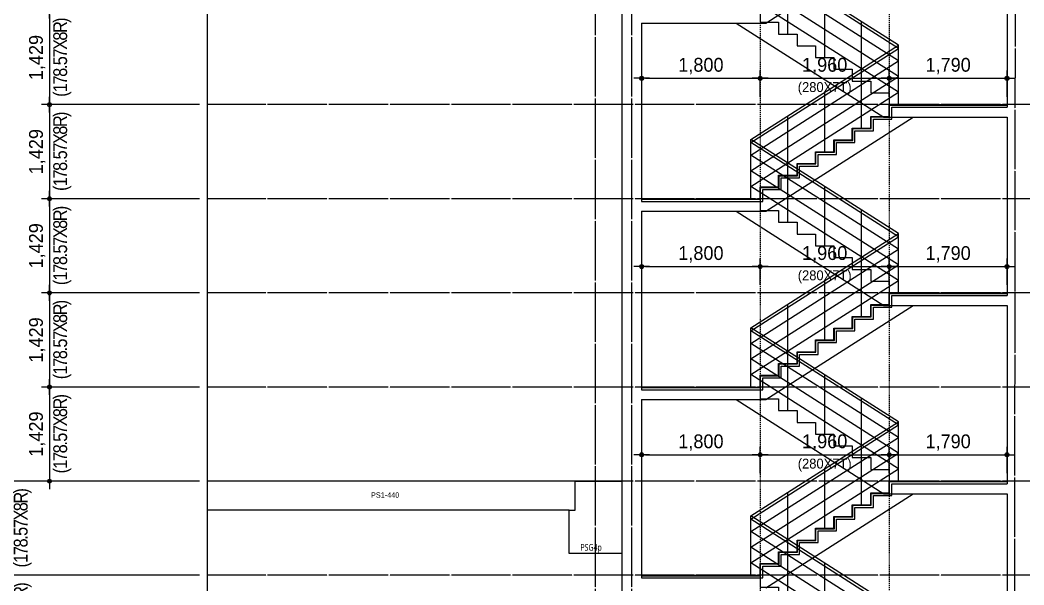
# Model space of a CAD drawing. Header units: millimetres. Extents: x 11948722 to 13111668, y -10771712 to -10232988.
# Drawn here: x 12503274 to 12518522, y -10567522 to -10558951 of the extents above; entities that cross this region are included whole.
import ezdxf
from ezdxf.enums import TextEntityAlignment as Align

# ---------------------------------------------------------------- set-up
doc = ezdxf.new("R2010")
doc.units = ezdxf.units.MM
doc.header["$LTSCALE"] = 150
doc.header["$MEASUREMENT"] = 0
doc.linetypes.add('CEN', pattern=[6.2, 6, -0.1, 0, -0.1])
doc.linetypes.add('Xref-계단단면도$0$H', pattern=[1, 0.6, -0.4])
doc.layers.get('0').update_dxf_attribs({"linetype": 'CONTINUOUS'})
doc.layers.get('Defpoints').update_dxf_attribs({"color": 117, "linetype": 'CONTINUOUS'})
for name, color, linetype in [('A-중심선', 10, 'CEN'), ('CON-C', 2, 'CONTINUOUS'), ('ELE-8', 8, 'CONTINUOUS'), ('Xref-계단단면도$0$3 dim0', 7, 'CONTINUOUS'), ('Xref-계단단면도$0$A-CEIL', 6, 'CONTINUOUS'), ('Xref-계단단면도$0$A-DIM', 7, 'CONTINUOUS')]:
    doc.layers.add(name, color=color, linetype=linetype)
doc.styles.get("Standard").update_dxf_attribs({"font": 'NanumGothic.ttf'})
doc.styles.add('Xref-계단단면도$0$나눔고딕 Se', font='')
doc.styles.add('Xref-계단단면도$0$돋움', font='')
doc.styles.get('Xref-계단단면도$0$나눔고딕 Se').set_extended_font_data('Dotum')
doc.styles.get('Xref-계단단면도$0$돋움').set_extended_font_data('Dotum')
doc.dimstyles.new('Xref-계단단면도$0$A1-100', dxfattribs={"dimtxt": 3, "dimasz": 1, "dimexe": 2, "dimexo": 2, "dimgap": 1, "dimtad": 1, "dimdec": 0, "dimzin": 12, "dimdsep": 46, "dimlunit": 6, "dimtxsty": 'Xref-계단단면도$0$나눔고딕 Se', "dimblk1": 'Xref-계단단면도$0$DIMDOT', "dimblk2": 'Xref-계단단면도$0$DIMDOT', "dimsah": 1, "dimcen": -1, "dimdle": 2, "dimclrd": 256, "dimclre": 256, "dimclrt": 3, "dimadec": 0, "dimazin": 0, "dimtfac": 1, "dimtdec": 0, "dimtix": 1, "dimtmove": 2, "dimatfit": 3, "dimldrblk": 'Xref-계단단면도$0$DIMDOT', "dimfxl": 1, "dimtvp": 1, "dimtolj": 1, "dimtzin": 12, "dimlwd": -1, "dimlwe": -1, "dimarcsym": 0})

# ---------------------------------------------------------------- blocks, each defined once
blk = doc.blocks.new('Xref-계단단면도$0$DIMDOT')
at = {"color": 0}
blk.add_line((-2, 0), (2, 0), dxfattribs=at)
for radius in [0.5, 0.25]:
    blk.add_circle((0, 0), radius, dxfattribs=at)
blk = doc.blocks.new('*D953')
at = {"layer": 'Defpoints', "color": 0, "ltscale": 1200}
for p in [(12502521, -10531448), (12506121, -10531448), (12506121, -10565948)]:
    blk.add_point(p, dxfattribs=at)
at = {"layer": 'Xref-계단단면도$0$3 dim0'}
for p, q in [((12506001, -10531448), (12502401, -10531448)), ((12502521, -10565888), (12502521, -10531508)), ((12506001, -10565948), (12502401, -10565948))]:
    blk.add_line(p, q, dxfattribs=at)
at = {"layer": 'Xref-계단단면도$0$3 dim0', "ltscale": 1200, "xscale": 60, "yscale": 60, "zscale": 60}
for p, rotation in [((12502521, -10531448), 90), ((12502521, -10565948), 270)]:
    blk.add_blockref('Xref-계단단면도$0$DIMDOT', p, dxfattribs=dict(at, rotation=rotation))
at = {"layer": 'Xref-계단단면도$0$3 dim0', "color": 3, "ltscale": 1200, "insert": (12502335, -10548698), "char_height": 210, "attachment_point": 5, "rotation": 90, "style": 'Xref-계단단면도$0$나눔고딕 Se'}
blk.add_mtext('\\A1;34,500', dxfattribs=at)
blk = doc.blocks.new('*D954')
at = {"layer": 'Defpoints', "color": 0, "ltscale": 1200}
for p in [(12506121, -10565948), (12502521, -10575948), (12506121, -10575948)]:
    blk.add_point(p, dxfattribs=at)
at = {"layer": 'Xref-계단단면도$0$3 dim0'}
for p, q in [((12506001, -10565948), (12502401, -10565948)), ((12502521, -10566008), (12502521, -10575888)), ((12506001, -10575948), (12502401, -10575948))]:
    blk.add_line(p, q, dxfattribs=at)
at = {"layer": 'Xref-계단단면도$0$3 dim0', "ltscale": 1200, "xscale": 60, "yscale": 60, "zscale": 60}
for p, rotation in [((12502521, -10565948), 90), ((12502521, -10575948), 270)]:
    blk.add_blockref('Xref-계단단면도$0$DIMDOT', p, dxfattribs=dict(at, rotation=rotation))
at = {"layer": 'Xref-계단단면도$0$3 dim0', "color": 3, "ltscale": 1200, "insert": (12502335, -10570948), "char_height": 210, "attachment_point": 5, "rotation": 90, "style": 'Xref-계단단면도$0$나눔고딕 Se'}
blk.add_mtext('\\A1;10,000', dxfattribs=at)
blk = doc.blocks.new('*D964')
at = {"layer": 'Defpoints', "color": 0, "ltscale": 1200}
for p in [(12503121, -10555948), (12506121, -10555948), (12506121, -10565948)]:
    blk.add_point(p, dxfattribs=at)
at = {"layer": 'Xref-계단단면도$0$3 dim0'}
for p, q in [((12506001, -10555948), (12503001, -10555948)), ((12503121, -10565888), (12503121, -10556008)), ((12506001, -10565948), (12503001, -10565948))]:
    blk.add_line(p, q, dxfattribs=at)
at = {"layer": 'Xref-계단단면도$0$3 dim0', "ltscale": 1200, "xscale": 60, "yscale": 60, "zscale": 60}
for p, rotation in [((12503121, -10555948), 90), ((12503121, -10565948), 270)]:
    blk.add_blockref('Xref-계단단면도$0$DIMDOT', p, dxfattribs=dict(at, rotation=rotation))
at = {"layer": 'Xref-계단단면도$0$3 dim0', "color": 3, "ltscale": 1200, "insert": (12502935, -10560948), "char_height": 210, "attachment_point": 5, "rotation": 90, "style": 'Xref-계단단면도$0$나눔고딕 Se'}
blk.add_mtext('\\A1;10,000', dxfattribs=at)
blk = doc.blocks.new('*D986')
at = {"layer": 'Defpoints', "color": 0, "lineweight": -3, "ltscale": 1200}
for p in [(12514516, -10559834), (12512716, -10560234), (12514516, -10560234)]:
    blk.add_point(p, dxfattribs=at)
at = {"layer": 'Xref-계단단면도$0$3 dim0'}
for p, q in [((12512716, -10560114), (12512716, -10559714)), ((12512776, -10559834), (12514456, -10559834)), ((12514516, -10560114), (12514516, -10559714))]:
    blk.add_line(p, q, dxfattribs=at)
at = {"layer": 'Xref-계단단면도$0$3 dim0', "ltscale": 1200, "xscale": 60, "yscale": 60, "zscale": 60, "rotation": 180}
blk.add_blockref('Xref-계단단면도$0$DIMDOT', (12512716, -10559834), dxfattribs=at)
at = {"layer": 'Xref-계단단면도$0$3 dim0', "ltscale": 1200, "xscale": 60, "yscale": 60, "zscale": 60}
blk.add_blockref('Xref-계단단면도$0$DIMDOT', (12514516, -10559834), dxfattribs=at)
at = {"layer": 'Xref-계단단면도$0$3 dim0', "color": 3, "ltscale": 1200, "insert": (12513616, -10559649), "char_height": 210, "attachment_point": 5, "style": 'Xref-계단단면도$0$나눔고딕 Se'}
blk.add_mtext('\\A1;1,800', dxfattribs=at)
blk = doc.blocks.new('*D987')
at = {"layer": 'Defpoints', "color": 0, "lineweight": -3, "ltscale": 1200}
for p in [(12516476, -10559834), (12514516, -10560234), (12516476, -10560234)]:
    blk.add_point(p, dxfattribs=at)
at = {"layer": 'Xref-계단단면도$0$3 dim0'}
for p, q in [((12514516, -10560114), (12514516, -10559714)), ((12514576, -10559834), (12516416, -10559834)), ((12516476, -10560114), (12516476, -10559714))]:
    blk.add_line(p, q, dxfattribs=at)
at = {"layer": 'Xref-계단단면도$0$3 dim0', "ltscale": 1200, "xscale": 60, "yscale": 60, "zscale": 60, "rotation": 180}
blk.add_blockref('Xref-계단단면도$0$DIMDOT', (12514516, -10559834), dxfattribs=at)
at = {"layer": 'Xref-계단단면도$0$3 dim0', "ltscale": 1200, "xscale": 60, "yscale": 60, "zscale": 60}
blk.add_blockref('Xref-계단단면도$0$DIMDOT', (12516476, -10559834), dxfattribs=at)
at = {"layer": 'Xref-계단단면도$0$3 dim0', "color": 3, "ltscale": 1200, "char_height": 210, "attachment_point": 5, "style": 'Xref-계단단면도$0$나눔고딕 Se'}
for s, insert in [('\\A1;1,960', (12515496, -10559649)), ('\\H0.714286x;(280X7T)', (12515496, -10559990))]:
    blk.add_mtext(s, dxfattribs=dict(at, insert=insert))
blk = doc.blocks.new('*D988')
at = {"layer": 'Defpoints', "color": 0, "lineweight": -3, "ltscale": 1200}
for p in [(12518266, -10559834), (12516476, -10560234), (12518266, -10560234)]:
    blk.add_point(p, dxfattribs=at)
at = {"layer": 'Xref-계단단면도$0$3 dim0'}
for p, q in [((12516476, -10560114), (12516476, -10559714)), ((12516536, -10559834), (12518206, -10559834)), ((12518266, -10560114), (12518266, -10559714))]:
    blk.add_line(p, q, dxfattribs=at)
at = {"layer": 'Xref-계단단면도$0$3 dim0', "ltscale": 1200, "xscale": 60, "yscale": 60, "zscale": 60, "rotation": 180}
blk.add_blockref('Xref-계단단면도$0$DIMDOT', (12516476, -10559834), dxfattribs=at)
at = {"layer": 'Xref-계단단면도$0$3 dim0', "ltscale": 1200, "xscale": 60, "yscale": 60, "zscale": 60}
blk.add_blockref('Xref-계단단면도$0$DIMDOT', (12518266, -10559834), dxfattribs=at)
at = {"layer": 'Xref-계단단면도$0$3 dim0', "color": 3, "ltscale": 1200, "insert": (12517371, -10559649), "char_height": 210, "attachment_point": 5, "style": 'Xref-계단단면도$0$나눔고딕 Se'}
blk.add_mtext('\\A1;1,790', dxfattribs=at)
blk = doc.blocks.new('*D989')
at = {"layer": 'Defpoints', "color": 0, "lineweight": -3, "ltscale": 1200}
for p in [(12514516, -10562691), (12512716, -10563091), (12514516, -10563091)]:
    blk.add_point(p, dxfattribs=at)
at = {"layer": 'Xref-계단단면도$0$3 dim0'}
for p, q in [((12512716, -10562971), (12512716, -10562571)), ((12514516, -10562971), (12514516, -10562571)), ((12512776, -10562691), (12514456, -10562691))]:
    blk.add_line(p, q, dxfattribs=at)
at = {"layer": 'Xref-계단단면도$0$3 dim0', "ltscale": 1200, "xscale": 60, "yscale": 60, "zscale": 60, "rotation": 180}
blk.add_blockref('Xref-계단단면도$0$DIMDOT', (12512716, -10562691), dxfattribs=at)
at = {"layer": 'Xref-계단단면도$0$3 dim0', "ltscale": 1200, "xscale": 60, "yscale": 60, "zscale": 60}
blk.add_blockref('Xref-계단단면도$0$DIMDOT', (12514516, -10562691), dxfattribs=at)
at = {"layer": 'Xref-계단단면도$0$3 dim0', "color": 3, "ltscale": 1200, "insert": (12513616, -10562506), "char_height": 210, "attachment_point": 5, "style": 'Xref-계단단면도$0$나눔고딕 Se'}
blk.add_mtext('\\A1;1,800', dxfattribs=at)
blk = doc.blocks.new('*D990')
at = {"layer": 'Defpoints', "color": 0, "lineweight": -3, "ltscale": 1200}
for p in [(12516476, -10562691), (12514516, -10563091), (12516476, -10563091)]:
    blk.add_point(p, dxfattribs=at)
at = {"layer": 'Xref-계단단면도$0$3 dim0'}
for p, q in [((12514516, -10562971), (12514516, -10562571)), ((12516476, -10562971), (12516476, -10562571)), ((12514576, -10562691), (12516416, -10562691))]:
    blk.add_line(p, q, dxfattribs=at)
at = {"layer": 'Xref-계단단면도$0$3 dim0', "ltscale": 1200, "xscale": 60, "yscale": 60, "zscale": 60, "rotation": 180}
blk.add_blockref('Xref-계단단면도$0$DIMDOT', (12514516, -10562691), dxfattribs=at)
at = {"layer": 'Xref-계단단면도$0$3 dim0', "ltscale": 1200, "xscale": 60, "yscale": 60, "zscale": 60}
blk.add_blockref('Xref-계단단면도$0$DIMDOT', (12516476, -10562691), dxfattribs=at)
at = {"layer": 'Xref-계단단면도$0$3 dim0', "color": 3, "ltscale": 1200, "char_height": 210, "attachment_point": 5, "style": 'Xref-계단단면도$0$나눔고딕 Se'}
for s, insert in [('\\A1;1,960', (12515496, -10562506)), ('\\H0.714286x;(280X7T)', (12515496, -10562847))]:
    blk.add_mtext(s, dxfattribs=dict(at, insert=insert))
blk = doc.blocks.new('*D991')
at = {"layer": 'Defpoints', "color": 0, "lineweight": -3, "ltscale": 1200}
for p in [(12518266, -10562691), (12516476, -10563091), (12518266, -10563091)]:
    blk.add_point(p, dxfattribs=at)
at = {"layer": 'Xref-계단단면도$0$3 dim0'}
for p, q in [((12516476, -10562971), (12516476, -10562571)), ((12518266, -10562971), (12518266, -10562571)), ((12516536, -10562691), (12518206, -10562691))]:
    blk.add_line(p, q, dxfattribs=at)
at = {"layer": 'Xref-계단단면도$0$3 dim0', "ltscale": 1200, "xscale": 60, "yscale": 60, "zscale": 60, "rotation": 180}
blk.add_blockref('Xref-계단단면도$0$DIMDOT', (12516476, -10562691), dxfattribs=at)
at = {"layer": 'Xref-계단단면도$0$3 dim0', "ltscale": 1200, "xscale": 60, "yscale": 60, "zscale": 60}
blk.add_blockref('Xref-계단단면도$0$DIMDOT', (12518266, -10562691), dxfattribs=at)
at = {"layer": 'Xref-계단단면도$0$3 dim0', "color": 3, "ltscale": 1200, "insert": (12517371, -10562506), "char_height": 210, "attachment_point": 5, "style": 'Xref-계단단면도$0$나눔고딕 Se'}
blk.add_mtext('\\A1;1,790', dxfattribs=at)
blk = doc.blocks.new('*D992')
at = {"layer": 'Defpoints', "color": 0, "lineweight": -3, "ltscale": 1200}
for p in [(12514516, -10565548), (12512716, -10565948), (12514516, -10565948)]:
    blk.add_point(p, dxfattribs=at)
at = {"layer": 'Xref-계단단면도$0$3 dim0'}
for p, q in [((12512716, -10565828), (12512716, -10565428)), ((12514516, -10565828), (12514516, -10565428)), ((12512776, -10565548), (12514456, -10565548))]:
    blk.add_line(p, q, dxfattribs=at)
at = {"layer": 'Xref-계단단면도$0$3 dim0', "ltscale": 1200, "xscale": 60, "yscale": 60, "zscale": 60, "rotation": 180}
blk.add_blockref('Xref-계단단면도$0$DIMDOT', (12512716, -10565548), dxfattribs=at)
at = {"layer": 'Xref-계단단면도$0$3 dim0', "ltscale": 1200, "xscale": 60, "yscale": 60, "zscale": 60}
blk.add_blockref('Xref-계단단면도$0$DIMDOT', (12514516, -10565548), dxfattribs=at)
at = {"layer": 'Xref-계단단면도$0$3 dim0', "color": 3, "ltscale": 1200, "insert": (12513616, -10565363), "char_height": 210, "attachment_point": 5, "style": 'Xref-계단단면도$0$나눔고딕 Se'}
blk.add_mtext('\\A1;1,800', dxfattribs=at)
blk = doc.blocks.new('*D993')
at = {"layer": 'Defpoints', "color": 0, "lineweight": -3, "ltscale": 1200}
for p in [(12516476, -10565548), (12514516, -10565948), (12516476, -10565948)]:
    blk.add_point(p, dxfattribs=at)
at = {"layer": 'Xref-계단단면도$0$3 dim0'}
for p, q in [((12514516, -10565828), (12514516, -10565428)), ((12516476, -10565828), (12516476, -10565428)), ((12514576, -10565548), (12516416, -10565548))]:
    blk.add_line(p, q, dxfattribs=at)
at = {"layer": 'Xref-계단단면도$0$3 dim0', "ltscale": 1200, "xscale": 60, "yscale": 60, "zscale": 60, "rotation": 180}
blk.add_blockref('Xref-계단단면도$0$DIMDOT', (12514516, -10565548), dxfattribs=at)
at = {"layer": 'Xref-계단단면도$0$3 dim0', "ltscale": 1200, "xscale": 60, "yscale": 60, "zscale": 60}
blk.add_blockref('Xref-계단단면도$0$DIMDOT', (12516476, -10565548), dxfattribs=at)
at = {"layer": 'Xref-계단단면도$0$3 dim0', "color": 3, "ltscale": 1200, "char_height": 210, "attachment_point": 5, "style": 'Xref-계단단면도$0$나눔고딕 Se'}
for s, insert in [('\\A1;1,960', (12515496, -10565363)), ('\\H0.714286x;(280X7T)', (12515496, -10565704))]:
    blk.add_mtext(s, dxfattribs=dict(at, insert=insert))
blk = doc.blocks.new('*D994')
at = {"layer": 'Defpoints', "color": 0, "lineweight": -3, "ltscale": 1200}
for p in [(12518266, -10565548), (12516476, -10565948), (12518266, -10565948)]:
    blk.add_point(p, dxfattribs=at)
at = {"layer": 'Xref-계단단면도$0$3 dim0'}
for p, q in [((12516476, -10565828), (12516476, -10565428)), ((12518266, -10565828), (12518266, -10565428)), ((12516536, -10565548), (12518206, -10565548))]:
    blk.add_line(p, q, dxfattribs=at)
at = {"layer": 'Xref-계단단면도$0$3 dim0', "ltscale": 1200, "xscale": 60, "yscale": 60, "zscale": 60, "rotation": 180}
blk.add_blockref('Xref-계단단면도$0$DIMDOT', (12516476, -10565548), dxfattribs=at)
at = {"layer": 'Xref-계단단면도$0$3 dim0', "ltscale": 1200, "xscale": 60, "yscale": 60, "zscale": 60}
blk.add_blockref('Xref-계단단면도$0$DIMDOT', (12518266, -10565548), dxfattribs=at)
at = {"layer": 'Xref-계단단면도$0$3 dim0', "color": 3, "ltscale": 1200, "insert": (12517371, -10565363), "char_height": 210, "attachment_point": 5, "style": 'Xref-계단단면도$0$나눔고딕 Se'}
blk.add_mtext('\\A1;1,790', dxfattribs=at)
blk = doc.blocks.new('*D1004')
at = {"layer": 'Defpoints', "color": 0, "ltscale": 1200}
for p in [(12506121, -10558805), (12503721, -10560234), (12506121, -10560234)]:
    blk.add_point(p, dxfattribs=at)
at = {"layer": 'Xref-계단단면도$0$3 dim0'}
for p, q in [((12506001, -10558805), (12503601, -10558805)), ((12503721, -10558865), (12503721, -10560174)), ((12506001, -10560234), (12503601, -10560234))]:
    blk.add_line(p, q, dxfattribs=at)
at = {"layer": 'Xref-계단단면도$0$3 dim0', "ltscale": 1200, "xscale": 60, "yscale": 60, "zscale": 60}
for p, rotation in [((12503721, -10558805), 90), ((12503721, -10560234), 270)]:
    blk.add_blockref('Xref-계단단면도$0$DIMDOT', p, dxfattribs=dict(at, rotation=rotation))
at = {"layer": 'Xref-계단단면도$0$3 dim0', "color": 3, "ltscale": 1200, "char_height": 210, "attachment_point": 5, "rotation": 90, "style": 'Xref-계단단면도$0$나눔고딕 Se'}
for s, insert in [('\\W0.9;\\T0.8;(178.57X8R)', (12503915, -10559520)), ('\\A1;1,429', (12503535, -10559520))]:
    blk.add_mtext(s, dxfattribs=dict(at, insert=insert))
blk = doc.blocks.new('*D1005')
at = {"layer": 'Defpoints', "color": 0, "ltscale": 1200}
for p in [(12506121, -10560234), (12503721, -10561662), (12506121, -10561662)]:
    blk.add_point(p, dxfattribs=at)
at = {"layer": 'Xref-계단단면도$0$3 dim0'}
for p, q in [((12506001, -10560234), (12503601, -10560234)), ((12503721, -10560294), (12503721, -10561602)), ((12506001, -10561662), (12503601, -10561662))]:
    blk.add_line(p, q, dxfattribs=at)
at = {"layer": 'Xref-계단단면도$0$3 dim0', "ltscale": 1200, "xscale": 60, "yscale": 60, "zscale": 60}
for p, rotation in [((12503721, -10560234), 90), ((12503721, -10561662), 270)]:
    blk.add_blockref('Xref-계단단면도$0$DIMDOT', p, dxfattribs=dict(at, rotation=rotation))
at = {"layer": 'Xref-계단단면도$0$3 dim0', "color": 3, "ltscale": 1200, "char_height": 210, "attachment_point": 5, "rotation": 90, "style": 'Xref-계단단면도$0$나눔고딕 Se'}
for s, insert in [('\\W0.9;\\T0.8;(178.57X8R)', (12503915, -10560948)), ('\\A1;1,429', (12503535, -10560948))]:
    blk.add_mtext(s, dxfattribs=dict(at, insert=insert))
blk = doc.blocks.new('*D1006')
at = {"layer": 'Defpoints', "color": 0, "ltscale": 1200}
for p in [(12506121, -10561662), (12503721, -10563091), (12506121, -10563091)]:
    blk.add_point(p, dxfattribs=at)
at = {"layer": 'Xref-계단단면도$0$3 dim0'}
for p, q in [((12506001, -10561662), (12503601, -10561662)), ((12503721, -10561722), (12503721, -10563031)), ((12506001, -10563091), (12503601, -10563091))]:
    blk.add_line(p, q, dxfattribs=at)
at = {"layer": 'Xref-계단단면도$0$3 dim0', "ltscale": 1200, "xscale": 60, "yscale": 60, "zscale": 60}
for p, rotation in [((12503721, -10561662), 90), ((12503721, -10563091), 270)]:
    blk.add_blockref('Xref-계단단면도$0$DIMDOT', p, dxfattribs=dict(at, rotation=rotation))
at = {"layer": 'Xref-계단단면도$0$3 dim0', "color": 3, "ltscale": 1200, "char_height": 210, "attachment_point": 5, "rotation": 90, "style": 'Xref-계단단면도$0$나눔고딕 Se'}
for s, insert in [('\\W0.9;\\T0.8;(178.57X8R)', (12503915, -10562377)), ('\\A1;1,429', (12503535, -10562377))]:
    blk.add_mtext(s, dxfattribs=dict(at, insert=insert))
blk = doc.blocks.new('*D1007')
at = {"layer": 'Defpoints', "color": 0, "ltscale": 1200}
for p in [(12506121, -10563091), (12503721, -10564520), (12506121, -10564520)]:
    blk.add_point(p, dxfattribs=at)
at = {"layer": 'Xref-계단단면도$0$3 dim0'}
for p, q in [((12506001, -10563091), (12503601, -10563091)), ((12503721, -10563151), (12503721, -10564460)), ((12506001, -10564520), (12503601, -10564520))]:
    blk.add_line(p, q, dxfattribs=at)
at = {"layer": 'Xref-계단단면도$0$3 dim0', "ltscale": 1200, "xscale": 60, "yscale": 60, "zscale": 60}
for p, rotation in [((12503721, -10563091), 90), ((12503721, -10564520), 270)]:
    blk.add_blockref('Xref-계단단면도$0$DIMDOT', p, dxfattribs=dict(at, rotation=rotation))
at = {"layer": 'Xref-계단단면도$0$3 dim0', "color": 3, "ltscale": 1200, "char_height": 210, "attachment_point": 5, "rotation": 90, "style": 'Xref-계단단면도$0$나눔고딕 Se'}
for s, insert in [('\\W0.9;\\T0.8;(178.57X8R)', (12503915, -10563805)), ('\\A1;1,429', (12503535, -10563805))]:
    blk.add_mtext(s, dxfattribs=dict(at, insert=insert))
blk = doc.blocks.new('*D1008')
at = {"layer": 'Defpoints', "color": 0, "ltscale": 1200}
for p in [(12506121, -10564520), (12503721, -10565948), (12506121, -10565948)]:
    blk.add_point(p, dxfattribs=at)
at = {"layer": 'Xref-계단단면도$0$3 dim0'}
for p, q in [((12506001, -10564520), (12503601, -10564520)), ((12503721, -10564580), (12503721, -10565888)), ((12506001, -10565948), (12503601, -10565948))]:
    blk.add_line(p, q, dxfattribs=at)
at = {"layer": 'Xref-계단단면도$0$3 dim0', "ltscale": 1200, "xscale": 60, "yscale": 60, "zscale": 60}
for p, rotation in [((12503721, -10564520), 90), ((12503721, -10565948), 270)]:
    blk.add_blockref('Xref-계단단면도$0$DIMDOT', p, dxfattribs=dict(at, rotation=rotation))
at = {"layer": 'Xref-계단단면도$0$3 dim0', "color": 3, "ltscale": 1200, "char_height": 210, "attachment_point": 5, "rotation": 90, "style": 'Xref-계단단면도$0$나눔고딕 Se'}
for s, insert in [('\\W0.9;\\T0.8;(178.57X8R)', (12503915, -10565234)), ('\\A1;1,429', (12503535, -10565234))]:
    blk.add_mtext(s, dxfattribs=dict(at, insert=insert))
blk = doc.blocks.new('*D1009')
at = {"layer": 'Defpoints', "color": 0, "ltscale": 1200}
for p in [(12506121, -10565948), (12503121, -10567377), (12506121, -10567377)]:
    blk.add_point(p, dxfattribs=at)
at = {"layer": 'Xref-계단단면도$0$3 dim0'}
for p, q in [((12506001, -10565948), (12503001, -10565948)), ((12503121, -10566008), (12503121, -10567317)), ((12506001, -10567377), (12503001, -10567377))]:
    blk.add_line(p, q, dxfattribs=at)
at = {"layer": 'Xref-계단단면도$0$3 dim0', "ltscale": 1200, "xscale": 60, "yscale": 60, "zscale": 60}
for p, rotation in [((12503121, -10565948), 90), ((12503121, -10567377), 270)]:
    blk.add_blockref('Xref-계단단면도$0$DIMDOT', p, dxfattribs=dict(at, rotation=rotation))
at = {"layer": 'Xref-계단단면도$0$3 dim0', "color": 3, "ltscale": 1200, "char_height": 210, "attachment_point": 5, "rotation": 90, "style": 'Xref-계단단면도$0$나눔고딕 Se'}
for s, insert in [('\\W0.9;\\T0.8;(178.57X8R)', (12503315, -10566662)), ('\\A1;1,429', (12502935, -10566662))]:
    blk.add_mtext(s, dxfattribs=dict(at, insert=insert))
blk = doc.blocks.new('*D1010')
at = {"layer": 'Defpoints', "color": 0, "ltscale": 1200}
for p in [(12506121, -10567377), (12503121, -10568805), (12506121, -10568805)]:
    blk.add_point(p, dxfattribs=at)
at = {"layer": 'Xref-계단단면도$0$3 dim0'}
for p, q in [((12506001, -10567377), (12503001, -10567377)), ((12503121, -10567437), (12503121, -10568745)), ((12506001, -10568805), (12503001, -10568805))]:
    blk.add_line(p, q, dxfattribs=at)
at = {"layer": 'Xref-계단단면도$0$3 dim0', "ltscale": 1200, "xscale": 60, "yscale": 60, "zscale": 60}
for p, rotation in [((12503121, -10567377), 90), ((12503121, -10568805), 270)]:
    blk.add_blockref('Xref-계단단면도$0$DIMDOT', p, dxfattribs=dict(at, rotation=rotation))
at = {"layer": 'Xref-계단단면도$0$3 dim0', "color": 3, "ltscale": 1200, "char_height": 210, "attachment_point": 5, "rotation": 90, "style": 'Xref-계단단면도$0$나눔고딕 Se'}
for s, insert in [('\\W0.9;\\T0.8;(178.57X8R)', (12503315, -10568091)), ('\\A1;1,429', (12502935, -10568091))]:
    blk.add_mtext(s, dxfattribs=dict(at, insert=insert))
blk = doc.blocks.new('PSG4p')
at = {"layer": 'CON-C', "ltscale": 1200, "flags": 128}
blk.add_lwpolyline([(-400, 0), (-400, 660), (-310, 660), (-310, 1100), (400, 1100), (400, 1100), (400, 1100), (400, 0)], close=True, dxfattribs=at)
at = {"layer": 'Defpoints', "color": 1, "width": 0.8}
blk.add_text('PSG4p', height=99.8, dxfattribs=at).set_placement((-231, 96), align=Align.MIDDLE_LEFT)

msp = doc.modelspace()

# ---------------------------------------------------------------- linework, layer by layer
at = {"layer": 'A-중심선'}
for p, q in [((12512015.8, -10579644.2), (12512015.8, -10530548.2)), ((12518417.1, -10530548.2), (12518365.8, -10579644.2)), ((12512565.8, -10579644.2), (12512565.8, -10531805.3)), ((12523746.5, -10560233.9), (12506120.5, -10560233.9)), ((12523746.5, -10561662.4), (12506120.5, -10561662.4)), ((12523746.5, -10563091), (12506120.5, -10563091)), ((12523746.5, -10564519.6), (12506120.5, -10564519.6)), ((12523746.5, -10565948.2), (12506120.5, -10565948.2)), ((12523746.5, -10567376.7), (12506120.5, -10567376.7))]:
    msp.add_line(p, q, dxfattribs=at)
at = {"layer": 'CON-C', "ltscale": 1200}
for p, q in [((12512415.8, -10555948.2), (12512415.8, -10565948.2)), ((12514599.5, -10558995.3), (12516839.5, -10557566.7)), ((12518265.8, -10557566.7), (12518265.8, -10560273.9)), ((12512715.8, -10558995.3), (12512715.8, -10561702.4)), ((12512715.8, -10558995.3), (12514599.5, -10558995.3)), ((12514599.5, -10561852.4), (12516839.5, -10560423.9)), ((12516839.5, -10560423.9), (12518265.8, -10560423.9)), ((12518265.8, -10560423.9), (12518265.8, -10563131)), ((12512715.8, -10561852.4), (12514599.5, -10561852.4)), ((12514599.5, -10564709.6), (12516839.5, -10563281)), ((12516839.5, -10563281), (12518265.8, -10563281)), ((12518265.8, -10563281), (12518265.8, -10565988.2)), ((12512715.8, -10564709.6), (12512715.8, -10567416.7)), ((12512715.8, -10564709.6), (12514599.5, -10564709.6)), ((12512415.8, -10565948.2), (12512415.8, -10573848.2)), ((12514599.5, -10567566.7), (12516839.5, -10566138.2)), ((12516839.5, -10566138.2), (12518265.8, -10566138.2)), ((12518265.8, -10566138.2), (12518265.8, -10568845.3))]:
    msp.add_line(p, q, dxfattribs=at)
at = {"layer": 'CON-C', "ltscale": 1200, "flags": 128}
for points in [[(12512715.8, -10561702.4), (12514555.8, -10561702.4), (12514555.8, -10561523.9), (12514835.8, -10561523.9), (12514835.8, -10561345.3), (12515115.8, -10561345.3), (12515115.8, -10561166.7), (12515395.8, -10561166.7), (12515395.8, -10560988.2), (12515675.8, -10560988.2), (12515675.8, -10560809.6), (12515955.8, -10560809.6), (12515955.8, -10560631), (12516235.8, -10560631), (12516235.8, -10560452.4), (12516515.8, -10560452.4), (12516515.8, -10560273.9), (12518265.8, -10560273.9)], [(12512715.8, -10564559.6), (12514555.8, -10564559.6), (12514555.8, -10564381), (12514835.8, -10564381), (12514835.8, -10564202.4), (12515115.8, -10564202.4), (12515115.8, -10564023.9), (12515395.8, -10564023.9), (12515395.8, -10563845.3), (12515675.8, -10563845.3), (12515675.8, -10563666.7), (12515955.8, -10563666.7), (12515955.8, -10563488.2), (12516235.8, -10563488.2), (12516235.8, -10563309.6), (12516515.8, -10563309.6), (12516515.8, -10563131), (12518265.8, -10563131)], [(12512715.8, -10567416.7), (12514555.8, -10567416.7), (12514555.8, -10567238.2), (12514835.8, -10567238.2), (12514835.8, -10567059.6), (12515115.8, -10567059.6), (12515115.8, -10566881), (12515395.8, -10566881), (12515395.8, -10566702.4), (12515675.8, -10566702.4), (12515675.8, -10566523.9), (12515955.8, -10566523.9), (12515955.8, -10566345.3), (12516235.8, -10566345.3), (12516235.8, -10566166.7), (12516515.8, -10566166.7), (12516515.8, -10565988.2), (12518265.8, -10565988.2)]]:
    msp.add_lwpolyline(points, dxfattribs=at)
at = {"layer": 'CON-C', "ltscale": 1200}
for points in [[(12512715.8, -10561852.4), (12512715.8, -10562614.8), (12512715.8, -10564559.6)], [(12511705.8, -10565948.2), (12506120.5, -10565948.2)], [(12511615.8, -10566388.2), (12506120.5, -10566388.2)]]:
    msp.add_lwpolyline(points, dxfattribs=at)
at = {"layer": 'Defpoints', "ltscale": 1200}
msp.add_lwpolyline([(12506120.5, -10530548.2), (12523746.5, -10530548.2), (12523746.5, -10580206.1), (12506120.5, -10580206.1)], close=True, dxfattribs=at)
at = {"layer": 'ELE-8', "ltscale": 300}
for p, q in [((12516615.8, -10559333.9), (12514375.8, -10557905.3)), ((12516615.8, -10559381.3), (12514375.8, -10557952.7)), ((12516615.8, -10559571.1), (12514375.8, -10558142.5)), ((12514935.8, -10559162.4), (12514935.8, -10558262.4)), ((12516615.8, -10559808.3), (12514375.8, -10558379.7)), ((12516615.8, -10560045.5), (12514375.8, -10558616.9)), ((12515495.8, -10559519.6), (12515495.8, -10558619.6)), ((12512715.8, -10558995.3), (12514152, -10558995.3)), ((12514152, -10558995.3), (12516392, -10560423.9)), ((12516055.8, -10559876.7), (12516055.8, -10558976.7)), ((12516615.8, -10560233.9), (12516615.8, -10559333.9)), ((12516392, -10560423.9), (12518265.8, -10560423.9)), ((12516615.8, -10562191), (12514375.8, -10560762.4)), ((12514375.8, -10561662.4), (12514375.8, -10560762.4)), ((12516615.8, -10562238.5), (12514375.8, -10560809.9)), ((12516615.8, -10562428.2), (12514375.8, -10560999.7)), ((12514935.8, -10562019.6), (12514935.8, -10561119.6)), ((12516615.8, -10562665.4), (12514375.8, -10561236.9)), ((12516615.8, -10562902.7), (12514375.8, -10561474.1)), ((12515495.8, -10562376.7), (12515495.8, -10561476.7)), ((12516055.8, -10562733.9), (12516055.8, -10561833.9)), ((12512715.8, -10561852.4), (12514152, -10561852.4)), ((12514152, -10561852.4), (12516392, -10563281)), ((12516615.8, -10563091), (12516615.8, -10562191)), ((12516392, -10563281), (12518265.8, -10563281)), ((12516615.8, -10565048.2), (12514375.8, -10563619.6)), ((12514375.8, -10564519.6), (12514375.8, -10563619.6)), ((12516615.8, -10565095.6), (12514375.8, -10563667)), ((12516615.8, -10565285.4), (12514375.8, -10563856.8)), ((12516615.8, -10565522.6), (12514375.8, -10564094)), ((12514935.8, -10564876.7), (12514935.8, -10563976.7)), ((12516615.8, -10565759.8), (12514375.8, -10564331.2)), ((12515495.8, -10565233.9), (12515495.8, -10564333.9)), ((12512715.8, -10564709.6), (12514152, -10564709.6)), ((12514152, -10564709.6), (12516392, -10566138.2)), ((12516055.8, -10565591), (12516055.8, -10564691)), ((12516615.8, -10565948.2), (12516615.8, -10565048.2)), ((12516392, -10566138.2), (12518265.8, -10566138.2)), ((12516615.8, -10567905.3), (12514375.8, -10566476.7)), ((12514375.8, -10567376.7), (12514375.8, -10566476.7)), ((12516615.8, -10567952.7), (12514375.8, -10566524.2)), ((12516615.8, -10568142.5), (12514375.8, -10566713.9)), ((12514935.8, -10567733.9), (12514935.8, -10566833.9)), ((12516615.8, -10568379.7), (12514375.8, -10566951.2)), ((12516615.8, -10568616.9), (12514375.8, -10567188.4)), ((12515495.8, -10568091), (12515495.8, -10567191))]:
    msp.add_line(p, q, dxfattribs=at)
at = {"layer": 'ELE-8', "ltscale": 300, "flags": 128}
for points in [[(12512715.8, -10558805.3), (12514515.8, -10558805.3), (12514515.8, -10558983.9), (12514795.8, -10558983.9), (12514795.8, -10559162.4), (12515075.8, -10559162.4), (12515075.8, -10559341), (12515355.8, -10559341), (12515355.8, -10559519.6), (12515635.8, -10559519.6), (12515635.8, -10559698.2), (12515915.8, -10559698.2), (12515915.8, -10559876.7), (12516195.8, -10559876.7), (12516195.8, -10560055.3), (12516475.8, -10560055.3), (12516475.8, -10560233.9), (12518265.8, -10560233.9)], [(12512715.8, -10561662.4), (12514515.8, -10561662.4), (12514515.8, -10561841), (12514795.8, -10561841), (12514795.8, -10562019.6), (12515075.8, -10562019.6), (12515075.8, -10562198.2), (12515355.8, -10562198.2), (12515355.8, -10562376.7), (12515635.8, -10562376.7), (12515635.8, -10562555.3), (12515915.8, -10562555.3), (12515915.8, -10562733.9), (12516195.8, -10562733.9), (12516195.8, -10562912.4), (12516475.8, -10562912.4), (12516475.8, -10563091), (12518265.8, -10563091)], [(12512715.8, -10564519.6), (12514515.8, -10564519.6), (12514515.8, -10564698.2), (12514795.8, -10564698.2), (12514795.8, -10564876.7), (12515075.8, -10564876.7), (12515075.8, -10565055.3), (12515355.8, -10565055.3), (12515355.8, -10565233.9), (12515635.8, -10565233.9), (12515635.8, -10565412.4), (12515915.8, -10565412.4), (12515915.8, -10565591), (12516195.8, -10565591), (12516195.8, -10565769.6), (12516475.8, -10565769.6), (12516475.8, -10565948.2), (12518265.8, -10565948.2)], [(12512715.8, -10567376.7), (12514515.8, -10567376.7), (12514515.8, -10567555.3), (12514795.8, -10567555.3), (12514795.8, -10567733.9), (12515075.8, -10567733.9), (12515075.8, -10567912.4), (12515355.8, -10567912.4), (12515355.8, -10568091), (12515635.8, -10568091), (12515635.8, -10568269.6), (12515915.8, -10568269.6), (12515915.8, -10568448.2), (12516195.8, -10568448.2), (12516195.8, -10568626.7), (12516475.8, -10568626.7), (12516475.8, -10568805.3), (12518265.8, -10568805.3)]]:
    msp.add_lwpolyline(points, dxfattribs=at)
at = {"layer": 'Xref-계단단면도$0$A-CEIL', "ltscale": 1200}
for p, q in [((12514375.8, -10560762.4), (12516615.8, -10559333.9)), ((12514375.8, -10560809.9), (12516615.8, -10559381.3)), ((12516615.8, -10560233.9), (12516615.8, -10559333.9)), ((12514375.8, -10560999.7), (12516615.8, -10559571.1)), ((12516055.8, -10560591), (12516055.8, -10559691)), ((12514375.8, -10561236.9), (12516615.8, -10559808.3)), ((12514375.8, -10561474.1), (12516615.8, -10560045.5)), ((12515495.8, -10560948.2), (12515495.8, -10560048.2)), ((12514935.8, -10561305.3), (12514935.8, -10560405.3)), ((12514375.8, -10561662.4), (12514375.8, -10560762.4)), ((12514375.8, -10563619.6), (12516615.8, -10562191)), ((12514375.8, -10563667), (12516615.8, -10562238.5)), ((12516615.8, -10563091), (12516615.8, -10562191)), ((12514375.8, -10563856.8), (12516615.8, -10562428.2)), ((12516055.8, -10563448.2), (12516055.8, -10562548.2)), ((12514375.8, -10564094), (12516615.8, -10562665.4)), ((12514375.8, -10564331.2), (12516615.8, -10562902.7)), ((12515495.8, -10563805.3), (12515495.8, -10562905.3)), ((12514935.8, -10564162.4), (12514935.8, -10563262.4)), ((12514375.8, -10564519.6), (12514375.8, -10563619.6)), ((12514375.8, -10566476.7), (12516615.8, -10565048.2)), ((12514375.8, -10566524.2), (12516615.8, -10565095.6)), ((12516615.8, -10565948.2), (12516615.8, -10565048.2)), ((12514375.8, -10566713.9), (12516615.8, -10565285.4)), ((12516055.8, -10566305.3), (12516055.8, -10565405.3)), ((12514375.8, -10566951.2), (12516615.8, -10565522.6)), ((12514375.8, -10567188.4), (12516615.8, -10565759.8)), ((12515495.8, -10566662.4), (12515495.8, -10565762.4)), ((12514935.8, -10567019.6), (12514935.8, -10566119.6)), ((12514375.8, -10567376.7), (12514375.8, -10566476.7))]:
    msp.add_line(p, q, dxfattribs=at)
at = {"layer": 'Xref-계단단면도$0$A-CEIL', "ltscale": 1200, "flags": 128}
for points in [[(12512715.8, -10561662.4), (12514515.8, -10561662.4), (12514515.8, -10561483.9), (12514795.8, -10561483.9), (12514795.8, -10561305.3), (12515075.8, -10561305.3), (12515075.8, -10561126.7), (12515355.8, -10561126.7), (12515355.8, -10560948.2), (12515635.8, -10560948.2), (12515635.8, -10560769.6), (12515915.8, -10560769.6), (12515915.8, -10560591), (12516195.8, -10560591), (12516195.8, -10560412.4), (12516475.8, -10560412.4), (12516475.8, -10560233.9), (12518265.8, -10560233.9)], [(12512715.8, -10561669.4), (12514522.8, -10561669.4), (12514522.8, -10561490.9), (12514802.8, -10561490.9), (12514802.8, -10561312.3), (12515082.8, -10561312.3), (12515082.8, -10561133.7), (12515362.8, -10561133.7), (12515362.8, -10560955.2), (12515642.8, -10560955.2), (12515642.8, -10560776.6), (12515922.8, -10560776.6), (12515922.8, -10560598), (12516202.8, -10560598), (12516202.8, -10560419.4), (12516482.8, -10560419.4), (12516482.8, -10560240.9), (12518265.8, -10560240.9)], [(12512715.8, -10564519.6), (12514515.8, -10564519.6), (12514515.8, -10564341), (12514795.8, -10564341), (12514795.8, -10564162.4), (12515075.8, -10564162.4), (12515075.8, -10563983.9), (12515355.8, -10563983.9), (12515355.8, -10563805.3), (12515635.8, -10563805.3), (12515635.8, -10563626.7), (12515915.8, -10563626.7), (12515915.8, -10563448.2), (12516195.8, -10563448.2), (12516195.8, -10563269.6), (12516475.8, -10563269.6), (12516475.8, -10563091), (12518265.8, -10563091)], [(12512715.8, -10564526.6), (12514522.8, -10564526.6), (12514522.8, -10564348), (12514802.8, -10564348), (12514802.8, -10564169.4), (12515082.8, -10564169.4), (12515082.8, -10563990.9), (12515362.8, -10563990.9), (12515362.8, -10563812.3), (12515642.8, -10563812.3), (12515642.8, -10563633.7), (12515922.8, -10563633.7), (12515922.8, -10563455.2), (12516202.8, -10563455.2), (12516202.8, -10563276.6), (12516482.8, -10563276.6), (12516482.8, -10563098), (12518265.8, -10563098)], [(12512715.8, -10567376.7), (12514515.8, -10567376.7), (12514515.8, -10567198.2), (12514795.8, -10567198.2), (12514795.8, -10567019.6), (12515075.8, -10567019.6), (12515075.8, -10566841), (12515355.8, -10566841), (12515355.8, -10566662.4), (12515635.8, -10566662.4), (12515635.8, -10566483.9), (12515915.8, -10566483.9), (12515915.8, -10566305.3), (12516195.8, -10566305.3), (12516195.8, -10566126.7), (12516475.8, -10566126.7), (12516475.8, -10565948.2), (12518265.8, -10565948.2)], [(12512715.8, -10567383.7), (12514522.8, -10567383.7), (12514522.8, -10567205.2), (12514802.8, -10567205.2), (12514802.8, -10567026.6), (12515082.8, -10567026.6), (12515082.8, -10566848), (12515362.8, -10566848), (12515362.8, -10566669.4), (12515642.8, -10566669.4), (12515642.8, -10566490.9), (12515922.8, -10566490.9), (12515922.8, -10566312.3), (12516202.8, -10566312.3), (12516202.8, -10566133.7), (12516482.8, -10566133.7), (12516482.8, -10565955.2), (12518265.8, -10565955.2)]]:
    msp.add_lwpolyline(points, dxfattribs=at)
at = {"layer": 'Xref-계단단면도$0$A-DIM', "color": 135, "linetype": 'Xref-계단단면도$0$H', "ltscale": 0.2}
for p, q in [((12516475.8, -10556245.3), (12516475.8, -10575591)), ((12514515.8, -10557161.9), (12514515.8, -10575757.7))]:
    msp.add_line(p, q, dxfattribs=at)

# ---------------------------------------------------------------- block references
at = {"layer": 'CON-C', "ltscale": 1200}
msp.add_blockref('PSG4p', (12512015.8, -10567048.2), dxfattribs=at)

# ---------------------------------------------------------------- texts
at = {"layer": 'Defpoints', "style": 'Xref-계단단면도$0$돋움'}
msp.add_text('PS1-440', height=80, dxfattribs=at).set_placement((12508605, -10566198.6, 94135))

# ---------------------------------------------------------------- dimensions: what is measured, and where the dimension line sits
at = {"layer": 'Xref-계단단면도$0$3 dim0'}
for base, p2, angle, picture, middle in [((12502520.5, -10531448.2), (12506120.5, -10531448.2), 90, '*D953', (12502335.1, -10548698.2)), ((12503120.5, -10555948.2), (12506120.5, -10555948.2), 270, '*D964', (12502935.1, -10560948.2)), ((12502520.5, -10575948.2), (12506120.5, -10575948.2), 270, '*D954', (12502335.1, -10570948.2))]:
    dim = msp.add_linear_dim(base=base, p1=(12506120.5, -10565948.2), p2=p2, angle=angle, dimstyle='Xref-계단단면도$0$A1-100', override={"dimscale": 60, "dimtxt": 3.5}, dxfattribs=at)
    dim.commit()
    dim.dimension.update_dxf_attribs({"geometry": picture, "text_midpoint": middle})
for base, p1, p2, picture, middle in [((12503720.5, -10560233.9), (12506120.5, -10558805.3), (12506120.5, -10560233.9), '*D1004', (12503720.5, -10559519.6)), ((12503720.5037, -10561662.4492), (12506120.5037, -10560233.8778), (12506120.5037, -10561662.4492), '*D1005', (12503720.5037, -10560948.1635)), ((12503720.5, -10563091), (12506120.5, -10561662.4), (12506120.5, -10563091), '*D1006', (12503720.5, -10562376.7)), ((12503720.5, -10564519.6), (12506120.5, -10563091), (12506120.5, -10564519.6), '*D1007', (12503720.5, -10563805.3)), ((12503720.5, -10565948.2), (12506120.5, -10564519.6), (12506120.5, -10565948.2), '*D1008', (12503720.5, -10565233.9)), ((12503120.5037, -10567376.735), (12506120.5037, -10565948.1635), (12506120.5037, -10567376.735), '*D1009', (12503120.5037, -10566662.4492)), ((12503120.5, -10568805.3), (12506120.5, -10567376.7), (12506120.5, -10568805.3), '*D1010', (12503120.5, -10568091))]:
    dim = msp.add_linear_dim(base=base, p1=p1, p2=p2, angle=270, text='<>\\X\\W0.9;\\T0.8;(178.57X8R)', dimstyle='Xref-계단단면도$0$A1-100', override={"dimscale": 60, "dimtxt": 3.5, "dimtxsty": 'Xref-계단단면도$0$나눔고딕 Se', "dimblk1": 'Xref-계단단면도$0$DIMDOT', "dimblk2": 'Xref-계단단면도$0$DIMDOT'}, dxfattribs=at)
    dim.commit()
    dim.dimension.update_dxf_attribs({"geometry": picture, "text_midpoint": middle})
for base, p1, p2, picture, middle in [((12514515.8, -10559833.9), (12512715.8, -10560233.9), (12514515.8, -10560233.9), '*D986', (12513615.8, -10559648.5)), ((12518265.8, -10559833.9), (12516475.8, -10560233.9), (12518265.8, -10560233.9), '*D988', (12517370.8, -10559648.5)), ((12514515.8, -10562691), (12512715.8, -10563091), (12514515.8, -10563091), '*D989', (12513615.8, -10562505.6)), ((12518265.8, -10562691), (12516475.8, -10563091), (12518265.8, -10563091), '*D991', (12517370.8, -10562505.6)), ((12514515.8, -10565548.2), (12512715.8, -10565948.2), (12514515.8, -10565948.2), '*D992', (12513615.8, -10565362.8)), ((12518265.8, -10565548.2), (12516475.8, -10565948.2), (12518265.8, -10565948.2), '*D994', (12517370.8, -10565362.8))]:
    dim = msp.add_linear_dim(base=base, p1=p1, p2=p2, dimstyle='Xref-계단단면도$0$A1-100', override={"dimscale": 60, "dimtxt": 3.5, "dimblk1": 'Xref-계단단면도$0$DIMDOT', "dimblk2": 'Xref-계단단면도$0$DIMDOT'}, dxfattribs=at)
    dim.commit()
    dim.dimension.update_dxf_attribs({"geometry": picture, "text_midpoint": middle})
for base, p1, p2, picture, middle in [((12516475.8, -10559833.9), (12514515.8, -10560233.9), (12516475.8, -10560233.9), '*D987', (12515495.8, -10559833.9)), ((12516475.8, -10562691), (12514515.8, -10563091), (12516475.8, -10563091), '*D990', (12515495.8, -10562691)), ((12516475.8, -10565548.2), (12514515.8, -10565948.2), (12516475.8, -10565948.2), '*D993', (12515495.8, -10565548.2))]:
    dim = msp.add_linear_dim(base=base, p1=p1, p2=p2, text='<>\\X\\H0.714286x;(280X7T)', dimstyle='Xref-계단단면도$0$A1-100', override={"dimscale": 60, "dimtxt": 3.5, "dimtxsty": 'Xref-계단단면도$0$나눔고딕 Se', "dimblk1": 'Xref-계단단면도$0$DIMDOT', "dimblk2": 'Xref-계단단면도$0$DIMDOT'}, dxfattribs=at)
    dim.commit()
    dim.dimension.update_dxf_attribs({"geometry": picture, "text_midpoint": middle})

doc.saveas('drawing.dxf')
